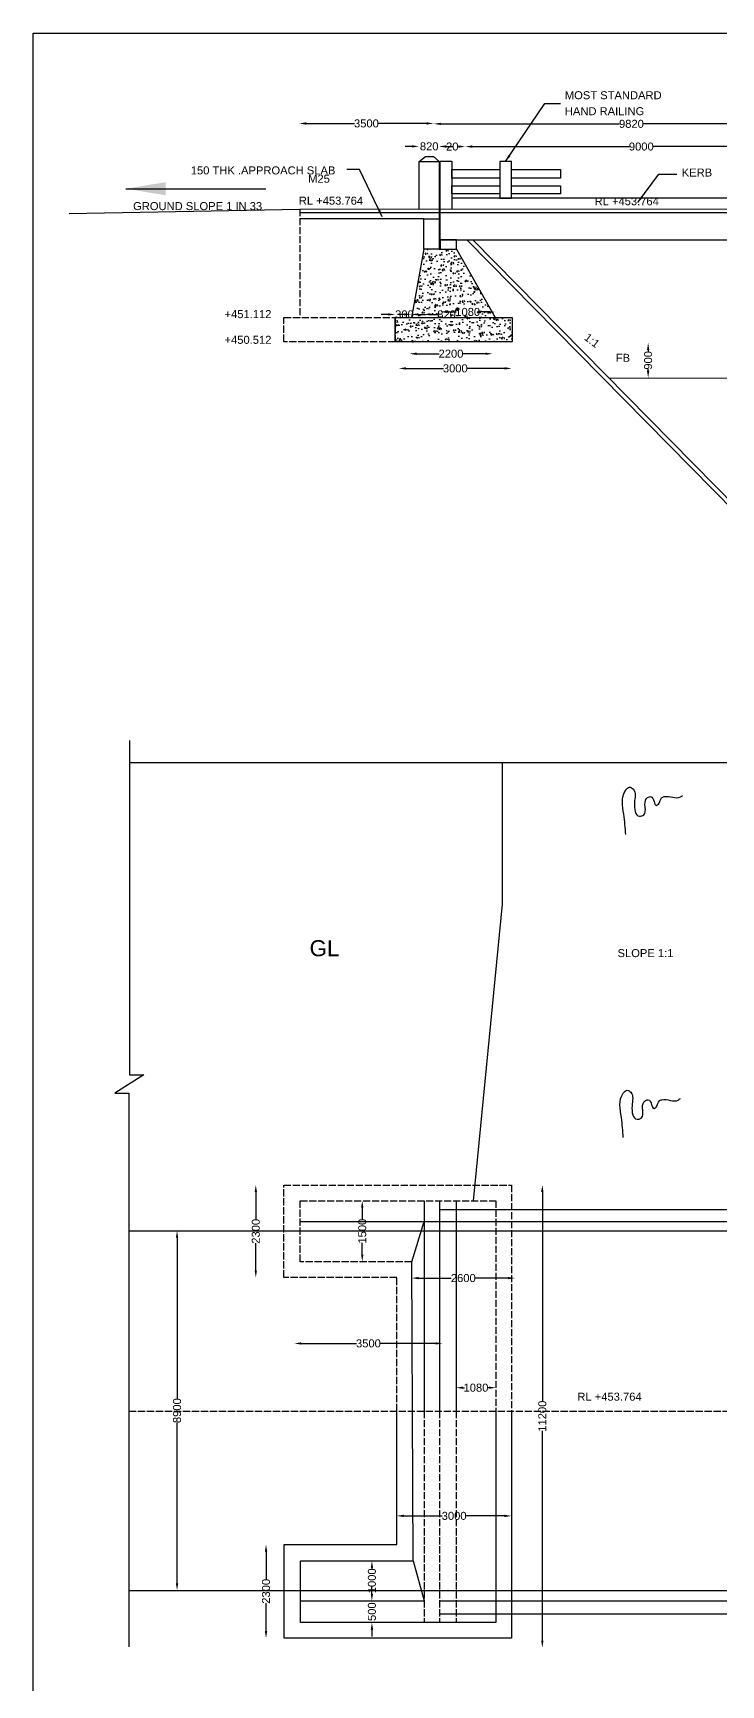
# Model space of a CAD drawing. Header units: millimetres. Extents: x 2052775 to 2129090, y 45591445 to 45653592.
# Drawn here: x 2052775 to 2069988, y 45612299 to 45653592 of the extents above; entities that cross this region are included whole.
import ezdxf

# ---------------------------------------------------------------- set-up
doc = ezdxf.new("R2010")
doc.units = ezdxf.units.MM
doc.header["$MEASUREMENT"] = 0
doc.linetypes.add('ACAD_ISO02W100', pattern=[15, 12, -3])
for name, color, linetype in [('DIMENSIONS', 7, 'Continuous'), ('DRAWING', 2, 'Continuous'), ('TEXT', 7, 'Continuous')]:
    doc.layers.add(name, color=color, linetype=linetype)
doc.styles.get("Standard").update_dxf_attribs({"font": 'arial.ttf', "height": 200})
doc.dimstyles.get("Standard").update_dxf_attribs({"dimtxt": 200, "dimasz": 175, "dimexe": 0.18, "dimexo": 0.0625, "dimgap": 0.09, "dimtad": 0, "dimdec": 0, "dimzin": 0, "dimdsep": 46, "dimtxsty": 'Standard', "dimcen": 0.09, "dimse1": 1, "dimse2": 1, "dimadec": 0, "dimazin": 0, "dimtfac": 1, "dimtdec": 0, "dimtofl": 0, "dimtmove": 0, "dimatfit": 3, "dimfxl": 1, "dimtolj": 1, "dimtzin": 0, "dimarcsym": 0})

# ---------------------------------------------------------------- blocks, each defined once
blk = doc.blocks.new('*D54')
at = {"layer": 'Defpoints', "color": 0, "transparency": 16777216}
for p in [(2059435, 45651322), (2062799, 45651332), (2062799, 45651322)]:
    blk.add_point(p, dxfattribs=at)
at = {"layer": 'DIMENSIONS', "color": 0, "lineweight": -2, "transparency": 16777216}
for p, q in [((2059610, 45651332), (2060819, 45651332)), ((2062624, 45651332), (2061415, 45651332))]:
    blk.add_line(p, q, dxfattribs=at)
at = {"layer": 'DIMENSIONS', "color": 0, "transparency": 16777216}
for points in [[(2059610, 45651361), (2059610, 45651303), (2059435, 45651332)], [(2062624, 45651361), (2062624, 45651303), (2062799, 45651332)]]:
    blk.add_solid(points, dxfattribs=at)
at = {"layer": 'DIMENSIONS', "color": 0, "transparency": 16777216, "insert": (2061117, 45651332), "char_height": 200, "attachment_point": 5}
blk.add_mtext('\\A1;3500', dxfattribs=at)
blk = doc.blocks.new('*D55')
at = {"layer": 'Defpoints', "color": 0, "transparency": 16777216}
for p in [(2062799, 45651332), (2072695, 45651332), (2072695, 45651322)]:
    blk.add_point(p, dxfattribs=at)
at = {"layer": 'DIMENSIONS', "color": 0, "lineweight": -2, "transparency": 16777216}
for p, q in [((2062974, 45651322), (2067449, 45651322)), ((2072520, 45651322), (2068046, 45651322))]:
    blk.add_line(p, q, dxfattribs=at)
at = {"layer": 'DIMENSIONS', "color": 0, "transparency": 16777216}
for points in [[(2062974, 45651351), (2062974, 45651293), (2062799, 45651322)], [(2072520, 45651351), (2072520, 45651293), (2072695, 45651322)]]:
    blk.add_solid(points, dxfattribs=at)
at = {"layer": 'DIMENSIONS', "color": 0, "transparency": 16777216, "insert": (2067747, 45651322), "char_height": 200, "attachment_point": 5}
blk.add_mtext('\\A1;9820', dxfattribs=at)
blk = doc.blocks.new('*D59')
at = {"layer": 'Defpoints', "color": 0, "transparency": 16777216}
for p in [(2062940, 45650759), (2062434, 45650383), (2062940, 45650383)]:
    blk.add_point(p, dxfattribs=at)
at = {"layer": 'DIMENSIONS', "color": 0, "lineweight": -2, "transparency": 16777216}
for p, q in [((2062259, 45650759), (2062084, 45650759)), ((2063115, 45650759), (2063290, 45650759))]:
    blk.add_line(p, q, dxfattribs=at)
at = {"layer": 'DIMENSIONS', "color": 0, "transparency": 16777216}
for points in [[(2062259, 45650788), (2062259, 45650730), (2062434, 45650759)], [(2063115, 45650788), (2063115, 45650730), (2062940, 45650759)]]:
    blk.add_solid(points, dxfattribs=at)
at = {"layer": 'DIMENSIONS', "color": 0, "transparency": 16777216, "insert": (2062687, 45650759), "char_height": 200, "attachment_point": 5}
blk.add_mtext('\\A1;820', dxfattribs=at)
blk = doc.blocks.new('*D60')
at = {"layer": 'Defpoints', "color": 0, "transparency": 16777216}
for p in [(2062940, 45650759), (2063588, 45650759), (2063588, 45650754)]:
    blk.add_point(p, dxfattribs=at)
at = {"layer": 'DIMENSIONS', "color": 0, "lineweight": -2, "transparency": 16777216}
for p, q in [((2063115, 45650754), (2063119, 45650754)), ((2063413, 45650754), (2063409, 45650754))]:
    blk.add_line(p, q, dxfattribs=at)
at = {"layer": 'DIMENSIONS', "color": 0, "transparency": 16777216}
for points in [[(2063115, 45650784), (2063115, 45650725), (2062940, 45650754)], [(2063413, 45650784), (2063413, 45650725), (2063588, 45650754)]]:
    blk.add_solid(points, dxfattribs=at)
at = {"layer": 'DIMENSIONS', "color": 0, "transparency": 16777216, "insert": (2063264, 45650754), "char_height": 200, "attachment_point": 5}
blk.add_mtext('\\A1;20', dxfattribs=at)
blk = doc.blocks.new('*D61')
at = {"layer": 'Defpoints', "color": 0, "transparency": 16777216}
for p in [(2063588, 45650759), (2072400, 45650759), (2072400, 45650754)]:
    blk.add_point(p, dxfattribs=at)
at = {"layer": 'DIMENSIONS', "color": 0, "lineweight": -2, "transparency": 16777216}
for p, q in [((2063763, 45650754), (2067695, 45650754)), ((2072225, 45650754), (2068292, 45650754))]:
    blk.add_line(p, q, dxfattribs=at)
at = {"layer": 'DIMENSIONS', "color": 0, "transparency": 16777216}
for points in [[(2063763, 45650784), (2063763, 45650725), (2063588, 45650754)], [(2072225, 45650784), (2072225, 45650725), (2072400, 45650754)]]:
    blk.add_solid(points, dxfattribs=at)
at = {"layer": 'DIMENSIONS', "color": 0, "transparency": 16777216, "insert": (2067994, 45650754), "char_height": 200, "attachment_point": 5}
blk.add_mtext('\\A1;9000', dxfattribs=at)
blk = doc.blocks.new('*D66')
at = {"layer": 'Defpoints', "color": 0, "transparency": 16777216}
for p in [(2062195, 45645569), (2064271, 45645576), (2064271, 45645569)]:
    blk.add_point(p, dxfattribs=at)
at = {"layer": 'DIMENSIONS', "color": 0, "lineweight": -2, "transparency": 16777216}
for p, q in [((2062370, 45645576), (2062933, 45645576)), ((2064096, 45645576), (2063533, 45645576))]:
    blk.add_line(p, q, dxfattribs=at)
at = {"layer": 'DIMENSIONS', "color": 0, "transparency": 16777216}
for points in [[(2062370, 45645605), (2062370, 45645546), (2062195, 45645576)], [(2064096, 45645605), (2064096, 45645546), (2064271, 45645576)]]:
    blk.add_solid(points, dxfattribs=at)
at = {"layer": 'DIMENSIONS', "color": 0, "transparency": 16777216, "insert": (2063233, 45645576), "char_height": 200, "attachment_point": 5}
blk.add_mtext('\\A1;2200', dxfattribs=at)
blk = doc.blocks.new('*D67')
at = {"layer": 'Defpoints', "color": 0, "transparency": 16777216}
for p in [(2061929, 45645222), (2061929, 45645209), (2064751, 45645222)]:
    blk.add_point(p, dxfattribs=at)
at = {"layer": 'DIMENSIONS', "color": 0, "lineweight": -2, "transparency": 16777216}
for p, q in [((2062104, 45645209), (2063041, 45645209)), ((2064576, 45645209), (2063638, 45645209))]:
    blk.add_line(p, q, dxfattribs=at)
at = {"layer": 'DIMENSIONS', "color": 0, "transparency": 16777216}
for points in [[(2062104, 45645238), (2062104, 45645180), (2061929, 45645209)], [(2064576, 45645238), (2064576, 45645180), (2064751, 45645209)]]:
    blk.add_solid(points, dxfattribs=at)
at = {"layer": 'DIMENSIONS', "color": 0, "transparency": 16777216, "insert": (2063340, 45645209), "char_height": 200, "attachment_point": 5}
blk.add_mtext('\\A1;3000', dxfattribs=at)
blk = doc.blocks.new('*D68')
at = {"layer": 'Defpoints', "color": 0, "transparency": 16777216}
for p in [(2068043, 45645845), (2068043, 45644976), (2068165, 45644976)]:
    blk.add_point(p, dxfattribs=at)
at = {"layer": 'DIMENSIONS', "color": 0, "lineweight": -2, "transparency": 16777216}
for p, q in [((2068165, 45645670), (2068165, 45645631)), ((2068165, 45645151), (2068165, 45645190))]:
    blk.add_line(p, q, dxfattribs=at)
at = {"layer": 'DIMENSIONS', "color": 0, "transparency": 16777216}
for points in [[(2068136, 45645670), (2068194, 45645670), (2068165, 45645845)], [(2068136, 45645151), (2068194, 45645151), (2068165, 45644976)]]:
    blk.add_solid(points, dxfattribs=at)
at = {"layer": 'DIMENSIONS', "color": 0, "transparency": 16777216, "insert": (2068165, 45645410), "char_height": 200, "attachment_point": 5, "rotation": 90}
blk.add_mtext('\\A1;900', dxfattribs=at)
blk = doc.blocks.new('*D77')
at = {"layer": 'Defpoints', "color": 0, "transparency": 16777216}
for p in [(2056219, 45623652), (2056379, 45614660), (2056441, 45614660)]:
    blk.add_point(p, dxfattribs=at)
at = {"layer": 'DIMENSIONS', "color": 0, "lineweight": -2, "transparency": 16777216}
for p, q in [((2056379, 45623477), (2056379, 45619455)), ((2056379, 45614835), (2056379, 45618858))]:
    blk.add_line(p, q, dxfattribs=at)
at = {"layer": 'DIMENSIONS', "color": 0, "transparency": 16777216}
for points in [[(2056350, 45623477), (2056408, 45623477), (2056379, 45623652)], [(2056350, 45614835), (2056408, 45614835), (2056379, 45614660)]]:
    blk.add_solid(points, dxfattribs=at)
at = {"layer": 'DIMENSIONS', "color": 0, "transparency": 16777216, "insert": (2056379, 45619156), "char_height": 200, "attachment_point": 5, "rotation": 90}
blk.add_mtext('\\A1;8900', dxfattribs=at)
blk = doc.blocks.new('*D78')
at = {"layer": 'Defpoints', "color": 0, "transparency": 16777216}
for p in [(2059312, 45620904), (2063021, 45620904), (2063021, 45620836)]:
    blk.add_point(p, dxfattribs=at)
at = {"layer": 'DIMENSIONS', "color": 0, "lineweight": -2, "transparency": 16777216}
for p, q in [((2059487, 45620836), (2060868, 45620836)), ((2062846, 45620836), (2061465, 45620836))]:
    blk.add_line(p, q, dxfattribs=at)
at = {"layer": 'DIMENSIONS', "color": 0, "transparency": 16777216}
for points in [[(2059487, 45620865), (2059487, 45620807), (2059312, 45620836)], [(2062846, 45620865), (2062846, 45620807), (2063021, 45620836)]]:
    blk.add_solid(points, dxfattribs=at)
at = {"layer": 'DIMENSIONS', "color": 0, "transparency": 16777216, "insert": (2061167, 45620836), "char_height": 200, "attachment_point": 5}
blk.add_mtext('\\A1;3500', dxfattribs=at)
blk = doc.blocks.new('*D79')
at = {"layer": 'Defpoints', "color": 0, "transparency": 16777216}
for p in [(2059049, 45624795), (2058349, 45622483), (2059049, 45622483)]:
    blk.add_point(p, dxfattribs=at)
at = {"layer": 'DIMENSIONS', "color": 0, "lineweight": -2, "transparency": 16777216}
for p, q in [((2058349, 45624620), (2058349, 45623939)), ((2058349, 45622658), (2058349, 45623339))]:
    blk.add_line(p, q, dxfattribs=at)
at = {"layer": 'DIMENSIONS', "color": 0, "transparency": 16777216}
for points in [[(2058320, 45624620), (2058379, 45624620), (2058349, 45624795)], [(2058320, 45622658), (2058379, 45622658), (2058349, 45622483)]]:
    blk.add_solid(points, dxfattribs=at)
at = {"layer": 'DIMENSIONS', "color": 0, "transparency": 16777216, "insert": (2058349, 45623639), "char_height": 200, "attachment_point": 5, "rotation": 90}
blk.add_mtext('\\A1;2300', dxfattribs=at)
blk = doc.blocks.new('*D80')
at = {"layer": 'Defpoints', "color": 0, "transparency": 16777216}
for p in [(2061229, 45624404), (2061013, 45622880), (2061229, 45622880)]:
    blk.add_point(p, dxfattribs=at)
at = {"layer": 'DIMENSIONS', "color": 0, "lineweight": -2, "transparency": 16777216}
for p, q in [((2061013, 45624229), (2061013, 45623931)), ((2061013, 45623055), (2061013, 45623353))]:
    blk.add_line(p, q, dxfattribs=at)
at = {"layer": 'DIMENSIONS', "color": 0, "transparency": 16777216}
for points in [[(2060984, 45624229), (2061042, 45624229), (2061013, 45624404)], [(2060984, 45623055), (2061042, 45623055), (2061013, 45622880)]]:
    blk.add_solid(points, dxfattribs=at)
at = {"layer": 'DIMENSIONS', "color": 0, "transparency": 16777216, "insert": (2061013, 45623642), "char_height": 200, "attachment_point": 5, "rotation": 90}
blk.add_mtext('\\A1;1500', dxfattribs=at)
blk = doc.blocks.new('*D81')
at = {"layer": 'Defpoints', "color": 0, "transparency": 16777216}
for p in [(2062251, 45622469), (2064831, 45622469), (2064831, 45622469)]:
    blk.add_point(p, dxfattribs=at)
at = {"layer": 'DIMENSIONS', "color": 0, "lineweight": -2, "transparency": 16777216}
for p, q in [((2062426, 45622469), (2063241, 45622469)), ((2064656, 45622469), (2063841, 45622469))]:
    blk.add_line(p, q, dxfattribs=at)
at = {"layer": 'DIMENSIONS', "color": 0, "transparency": 16777216}
for points in [[(2062426, 45622498), (2062426, 45622439), (2062251, 45622469)], [(2064656, 45622498), (2064656, 45622439), (2064831, 45622469)]]:
    blk.add_solid(points, dxfattribs=at)
at = {"layer": 'DIMENSIONS', "color": 0, "transparency": 16777216, "insert": (2063541, 45622469), "char_height": 200, "attachment_point": 5}
blk.add_mtext('\\A1;2600', dxfattribs=at)
blk = doc.blocks.new('*D82')
at = {"layer": 'Defpoints', "color": 0, "transparency": 16777216}
for p in [(2065428, 45624799), (2065428, 45613234), (2065518, 45613234)]:
    blk.add_point(p, dxfattribs=at)
at = {"layer": 'DIMENSIONS', "color": 0, "lineweight": -2, "transparency": 16777216}
for p, q in [((2065518, 45624624), (2065518, 45619383)), ((2065518, 45613409), (2065518, 45618650))]:
    blk.add_line(p, q, dxfattribs=at)
at = {"layer": 'DIMENSIONS', "color": 0, "transparency": 16777216}
for points in [[(2065488, 45624624), (2065547, 45624624), (2065518, 45624799)], [(2065488, 45613409), (2065547, 45613409), (2065518, 45613234)]]:
    blk.add_solid(points, dxfattribs=at)
at = {"layer": 'DIMENSIONS', "color": 0, "transparency": 16777216, "insert": (2065518, 45619017), "char_height": 200, "attachment_point": 5, "rotation": 90}
blk.add_mtext('\\A1;11200', dxfattribs=at)
blk = doc.blocks.new('*D100')
at = {"layer": 'Defpoints', "color": 0, "transparency": 16777216}
for p in [(2061254, 45615403), (2061254, 45615403), (2061254, 45614400)]:
    blk.add_point(p, dxfattribs=at)
at = {"layer": 'DIMENSIONS', "color": 0, "lineweight": -2, "transparency": 16777216}
for p, q in [((2061254, 45615228), (2061254, 45615190)), ((2061254, 45614575), (2061254, 45614613))]:
    blk.add_line(p, q, dxfattribs=at)
at = {"layer": 'DIMENSIONS', "color": 0, "transparency": 16777216}
for points in [[(2061225, 45615228), (2061283, 45615228), (2061254, 45615403)], [(2061225, 45614575), (2061283, 45614575), (2061254, 45614400)]]:
    blk.add_solid(points, dxfattribs=at)
at = {"layer": 'DIMENSIONS', "color": 0, "transparency": 16777216, "insert": (2061254, 45614902), "char_height": 200, "attachment_point": 5, "rotation": 90}
blk.add_mtext('\\A1;1000', dxfattribs=at)
blk = doc.blocks.new('*D101')
at = {"layer": 'Defpoints', "color": 0, "transparency": 16777216}
for p in [(2061254, 45614400), (2061254, 45613860), (2061254, 45613860)]:
    blk.add_point(p, dxfattribs=at)
at = {"layer": 'DIMENSIONS', "color": 0, "lineweight": -2, "transparency": 16777216}
for p, q in [((2061254, 45614575), (2061254, 45614750)), ((2061254, 45613685), (2061254, 45613510))]:
    blk.add_line(p, q, dxfattribs=at)
at = {"layer": 'DIMENSIONS', "color": 0, "transparency": 16777216}
for points in [[(2061225, 45614575), (2061283, 45614575), (2061254, 45614400)], [(2061225, 45613685), (2061283, 45613685), (2061254, 45613860)]]:
    blk.add_solid(points, dxfattribs=at)
at = {"layer": 'DIMENSIONS', "color": 0, "transparency": 16777216, "insert": (2061254, 45614130), "char_height": 200, "attachment_point": 5, "rotation": 90}
blk.add_mtext('\\A1;500', dxfattribs=at)
blk = doc.blocks.new('*D102')
at = {"layer": 'Defpoints', "color": 0, "transparency": 16777216}
for p in [(2059061, 45615808), (2058605, 45613471), (2059061, 45613471)]:
    blk.add_point(p, dxfattribs=at)
at = {"layer": 'DIMENSIONS', "color": 0, "lineweight": -2, "transparency": 16777216}
for p, q in [((2058605, 45615633), (2058605, 45614940)), ((2058605, 45613646), (2058605, 45614340))]:
    blk.add_line(p, q, dxfattribs=at)
at = {"layer": 'DIMENSIONS', "color": 0, "transparency": 16777216}
for points in [[(2058576, 45615633), (2058635, 45615633), (2058605, 45615808)], [(2058576, 45613646), (2058635, 45613646), (2058605, 45613471)]]:
    blk.add_solid(points, dxfattribs=at)
at = {"layer": 'DIMENSIONS', "color": 0, "transparency": 16777216, "insert": (2058605, 45614640), "char_height": 200, "attachment_point": 5, "rotation": 90}
blk.add_mtext('\\A1;2300', dxfattribs=at)
blk = doc.blocks.new('*D103')
at = {"layer": 'Defpoints', "color": 0, "transparency": 16777216}
for p in [(2061875, 45616525), (2064746, 45616525), (2064746, 45616525)]:
    blk.add_point(p, dxfattribs=at)
at = {"layer": 'DIMENSIONS', "color": 0, "lineweight": -2, "transparency": 16777216}
for p, q in [((2062050, 45616525), (2063012, 45616525)), ((2064571, 45616525), (2063609, 45616525))]:
    blk.add_line(p, q, dxfattribs=at)
at = {"layer": 'DIMENSIONS', "color": 0, "transparency": 16777216}
for points in [[(2062050, 45616554), (2062050, 45616495), (2061875, 45616525)], [(2064571, 45616554), (2064571, 45616495), (2064746, 45616525)]]:
    blk.add_solid(points, dxfattribs=at)
at = {"layer": 'DIMENSIONS', "color": 0, "transparency": 16777216, "insert": (2063311, 45616525), "char_height": 200, "attachment_point": 5}
blk.add_mtext('\\A1;3000', dxfattribs=at)
blk = doc.blocks.new('*D146')
at = {"color": 0, "lineweight": -2, "transparency": 16777216}
for p, q in [((2061664, 45646558), (2061489, 45646558)), ((2062418, 45646558), (2062593, 45646558))]:
    blk.add_line(p, q, dxfattribs=at)
at = {"color": 0, "transparency": 16777216}
for points in [[(2061664, 45646587), (2061664, 45646529), (2061839, 45646558)], [(2062418, 45646587), (2062418, 45646529), (2062243, 45646558)]]:
    blk.add_solid(points, dxfattribs=at)
at = {"layer": 'Defpoints', "color": 0, "transparency": 16777216}
for p in [(2061839, 45646480), (2062243, 45646558), (2062243, 45646480)]:
    blk.add_point(p, dxfattribs=at)
at = {"color": 0, "transparency": 16777216, "insert": (2062068, 45646558), "char_height": 200, "attachment_point": 5}
blk.add_mtext('\\A1;300', dxfattribs=at)
blk = doc.blocks.new('*D147')
at = {"color": 0, "lineweight": -2, "transparency": 16777216}
for p, q in [((2062068, 45646558), (2061893, 45646558)), ((2062727, 45646558), (2062902, 45646558))]:
    blk.add_line(p, q, dxfattribs=at)
at = {"color": 0, "transparency": 16777216}
for points in [[(2062068, 45646587), (2062068, 45646529), (2062243, 45646558)], [(2062727, 45646587), (2062727, 45646529), (2062552, 45646558)]]:
    blk.add_solid(points, dxfattribs=at)
at = {"layer": 'Defpoints', "color": 0, "transparency": 16777216}
for p in [(2062552, 45648190), (2062243, 45646480), (2062552, 45646558)]:
    blk.add_point(p, dxfattribs=at)
at = {"color": 0, "transparency": 16777216, "insert": (2063122, 45646558), "char_height": 200, "attachment_point": 5}
blk.add_mtext('\\A1;820', dxfattribs=at)
blk = doc.blocks.new('*D148')
at = {"color": 0, "lineweight": -2, "transparency": 16777216}
for p, q in [((2063139, 45646620), (2063362, 45646620)), ((2064164, 45646620), (2063940, 45646620))]:
    blk.add_line(p, q, dxfattribs=at)
at = {"color": 0, "transparency": 16777216}
for points in [[(2063139, 45646649), (2063139, 45646591), (2062964, 45646620)], [(2064164, 45646649), (2064164, 45646591), (2064339, 45646620)]]:
    blk.add_solid(points, dxfattribs=at)
at = {"layer": 'Defpoints', "color": 0, "transparency": 16777216}
for p in [(2062964, 45648190), (2064339, 45646620), (2064339, 45646480)]:
    blk.add_point(p, dxfattribs=at)
at = {"color": 0, "transparency": 16777216, "insert": (2063651, 45646620), "char_height": 200, "attachment_point": 5}
blk.add_mtext('\\A1;1080', dxfattribs=at)
blk = doc.blocks.new('*D149')
at = {"color": 0, "lineweight": -2, "transparency": 16777216}
for p, q in [((2063535, 45619729), (2063568, 45619729)), ((2064180, 45619729), (2064146, 45619729))]:
    blk.add_line(p, q, dxfattribs=at)
at = {"color": 0, "transparency": 16777216}
for points in [[(2063535, 45619758), (2063535, 45619700), (2063360, 45619729)], [(2064180, 45619758), (2064180, 45619700), (2064355, 45619729)]]:
    blk.add_solid(points, dxfattribs=at)
at = {"layer": 'Defpoints', "color": 0, "transparency": 16777216}
for p in [(2063360, 45619729), (2064355, 45619729), (2064355, 45619729)]:
    blk.add_point(p, dxfattribs=at)
at = {"color": 0, "transparency": 16777216, "insert": (2063857, 45619729), "char_height": 200, "attachment_point": 5}
blk.add_mtext('\\A1;1080', dxfattribs=at)

msp = doc.modelspace()

# ---------------------------------------------------------------- hatches: boundary and pattern name
at = {"layer": 'DIMENSIONS'}
h = msp.add_hatch(dxfattribs=at)
h.set_pattern_fill('AR-CONC', color=0, scale=50, style=0)
h.set_pattern_definition([(50, (0, 0), (358.6300913, -31.3760675), [37.5, -412.5]), (355, (0, 0), (-69.3756668, 376.0960669), [30, -330]), (100.4514, (29.9, -2.6), (289.2546909, 344.719771), [31.870095, -350.571056]), (46.1842, (0, 100), (533.6205243, -82.759507), [56.25, -618.75]), (96.6356, (44.47, 93.1), (467.331353, 487.0589355), [47.805144, -525.8565]), (351.1842, (0, 100), (467.3309726, 487.0593005), [45, -495]), (21, (50, 75), (298.453526, -201.3094453), [37.5, -412.5]), (326, (50, 75), (121.657666, 362.5750225), [30, -330]), (71.4514, (74.87, 58.22), (420.1113143, 161.2652484), [31.870095, -350.571056]), (37.5, (0, 0), (6.07992766, 166.4469269), [0, -326, 0, -335, 0, -331.25]), (7.5, (0, 0), (131.5347687, 197.20585594), [0, -191, 0, -318.5, 0, -126.25]), (327.5, (-111.5, 0), (266.9112181, -11.27743587), [0, -125, 0, -390, 0, -517.5]), (317.5, (-161.5, 0), (291.5930847, 50.0524912), [0, -162.5, 0, -259, 0, -367.5])])
h.paths.add_polyline_path([(2063369.3, 45648190.3), (2062963.6, 45648190.3), (2062939.8, 45648190.3), (2062551.5, 45648190.3), (2062242.7, 45646480), (2064338.7, 45646480)])
h.paths.add_polyline_path([(2064764, 45646480), (2061839.4, 45646480), (2061839.4, 45645873.5), (2064764, 45645873.5)])
h.paths.add_polyline_path([(2062570.7, 45646749), (2063112.2, 45646749), (2063112.2, 45646444.8), (2062570.7, 45646444.8)], flags=9)
h.paths.add_polyline_path([(2063769.2, 45646749), (2064446.9, 45646749), (2064446.9, 45646444.8), (2063769.2, 45646444.8)], flags=9)

# ---------------------------------------------------------------- linework, layer by layer
at = {"layer": 'DIMENSIONS', "color": 0}
for points in [[(2062433.7, 45650383.2), (2062590.7, 45650506.3), (2062795.9, 45650506.3), (2062939.8, 45650383.2)], [(2067194.1, 45644960.9), (2088089.5, 45644975)]]:
    msp.add_lwpolyline(points, dxfattribs=at)
for points in [[(2067603.8, 45633556.7), (2067555.2, 45634062.1), (2067603.9, 45634670), (2067697, 45634742.8), (2067790.1, 45634690.3), (2067822.5, 45634346.6), (2067948, 45634015), (2068053.2, 45634047.4), (2068126.1, 45634459.8), (2068227.3, 45634504.3), (2068312.3, 45634378.9), (2068364.9, 45634285.9), (2068437.8, 45634338.5), (2068498.5, 45634471.9), (2068567.3, 45634504.3), (2068976.1, 45634496.2), (2069032.8, 45634536.6)], [(2067544.1, 45625979.9), (2067495.5, 45626485.3), (2067544.2, 45627093.2), (2067637.3, 45627166), (2067730.4, 45627113.4), (2067762.8, 45626769.8), (2067888.3, 45626438.2), (2067993.5, 45626470.6), (2068066.4, 45626883), (2068167.5, 45626927.4), (2068252.6, 45626802.1), (2068305.2, 45626709.1), (2068378, 45626761.7), (2068438.7, 45626895.1), (2068507.6, 45626927.4), (2068916.4, 45626919.4), (2068973.1, 45626959.8)]]:
    msp.add_spline(points, degree=3, dxfattribs=at)
at = {"layer": 'DRAWING', "color": 0}
for points in [[(2052775.1, 45653592.2), (2128957, 45653592.2), (2128957, 45591445.5), (2052775.1, 45591445.5)], [(2064451.7, 45649464.6), (2064744.4, 45649464.6), (2064744.4, 45650384.4), (2064451.7, 45650384.4)], [(2062963.6, 45648190.3), (2063369.3, 45648190.3), (2063369.3, 45648419.4), (2062963.6, 45648419.4)], [(2061839.4, 45646480), (2064764, 45646480), (2064764, 45645873.5), (2061839.4, 45645873.5)]]:
    msp.add_lwpolyline(points, close=True, dxfattribs=at)
for points in [[(2062433.7, 45649192.2), (2062433.7, 45650383.2), (2062939.8, 45650383.2), (2062939.8, 45649162.6), (2062939.8, 45648190.3), (2062551.5, 45648190.3), (2062551.5, 45648944.4), (2062939.8, 45648944.4)], [(2062939.8, 45648190.3), (2062963.6, 45648190.3), (2062963.6, 45650392.6), (2063251.9, 45650392.6), (2063252.3, 45649192.5)], [(2064451.7, 45649962.5), (2063252, 45649962.5), (2063252, 45650180.4), (2064451.7, 45650180.4)], [(2064744.4, 45650180.4), (2065973.2, 45650180.4), (2065973.2, 45649962.5), (2064744.4, 45649962.5)], [(2064451.7, 45649569.2), (2063252.1, 45649569.2), (2063252.1, 45649772.1), (2064451.7, 45649772.1)], [(2064744.4, 45649772.1), (2065972.3, 45649772.1), (2065972.3, 45649569.2), (2064744.4, 45649569.2)], [(2053679.2, 45649080.5), (2059447.3, 45649191.2), (2095846.8, 45649203.8), (2100175.7, 45649083.4)], [(2092055.9, 45649466.6), (2063252.2, 45649464.5)], [(2059445.3, 45649110.3), (2095827.7, 45649110.3)], [(2062551.5, 45648944.4), (2059447.3, 45648944.4)], [(2062963.6, 45648419.4), (2092365.7, 45648419.4)], [(2063627.9, 45648419.4), (2070360.9, 45641602.5), (2084906.4, 45641602.5), (2091641.2, 45648419.4)], [(2091482.7, 45648419.4), (2084880.1, 45641717.2), (2070393.7, 45641717.2), (2063782.7, 45648419.4)], [(2062551.5, 45648190.3), (2062242.7, 45646480)], [(2063369.3, 45648190.3), (2064338.7, 45646480)], [(2055189.6, 45635906.5), (2055189.6, 45627553.4), (2055548.7, 45627553.4), (2054825.9, 45627094.2), (2055176, 45627094.2), (2055176, 45613250.5)], [(2055189.6, 45635354.7), (2097950.4, 45635354.7)], [(2063798, 45624403.8), (2064520.7, 45631819.5), (2064520.7, 45635354.7)], [(2062564.5, 45624403.8), (2062564.5, 45619144)], [(2062946.3, 45624403.8), (2062946.3, 45619144)], [(2063359.6, 45624403.8), (2063359.6, 45619144)], [(2062946.3, 45624184), (2097947.6, 45624184)], [(2055176, 45623652.4), (2097947.6, 45623652.4)], [(2059458.7, 45623887.6), (2097947.6, 45623887.6)], [(2062249.1, 45622879.6), (2062564.5, 45623887.6)], [(2064354.6, 45619144), (2064354.6, 45613859.7), (2059468.6, 45613859.7), (2059468.6, 45615402.6), (2062283.9, 45615402.6), (2062249.1, 45622879.6)], [(2064746, 45619144), (2064746, 45613471.1), (2059061.1, 45613471.1), (2059061.1, 45615808.3), (2061875.1, 45615808.3), (2061875.1, 45619144)], [(2062283.9, 45615402.6), (2062564.5, 45614400.4)], [(2055176, 45614660.3), (2097947.6, 45614660.3)], [(2059468.6, 45614400.4), (2062564.5, 45614400.4)], [(2062946.3, 45614400.4), (2097947.6, 45614400.4)], [(2062946.3, 45614076.6), (2097947.6, 45614076.6)]]:
    msp.add_lwpolyline(points, dxfattribs=at)
at = {"layer": 'DRAWING', "color": 0, "linetype": 'ACAD_ISO02W100', "ltscale": 15}
for points in [[(2059447.3, 45649191.2), (2059447.3, 45646480)], [(2059049, 45622483.3), (2059049, 45624794.8), (2064746, 45624794.8), (2064746, 45619144)], [(2062249.1, 45622879.6), (2059458.7, 45622879.6), (2059458.7, 45624403.8), (2064354.6, 45624403.8), (2064354.6, 45619144)], [(2061875.1, 45619144), (2061875.1, 45622483.3), (2059049, 45622483.3)], [(2055176, 45619144), (2112429.5, 45619144)], [(2062564.5, 45619144), (2062564.5, 45613859.7)], [(2062946.3, 45619144), (2062946.3, 45613859.7)], [(2063359.6, 45619144), (2063359.6, 45613859.7)]]:
    msp.add_lwpolyline(points, dxfattribs=at)
msp.add_lwpolyline([(2059050, 45646480), (2061839.4, 45646480), (2061839.4, 45645873.5), (2059050, 45645873.5)], close=True, dxfattribs=at)

# ---------------------------------------------------------------- texts
at = {"layer": 'TEXT', "color": 0}
for s, height, p in [('MOST STANDARD', 200, (2066081.1, 45651937.5)), ('HAND RAILING ', 200, (2066081.1, 45651539.1)), ('150 THK .APPROACH SLAB', 200, (2056722.4, 45650058.4)), ('M25', 200, (2059658.2, 45649850.7)), ('KERB ', 200, (2069006, 45650006)), ('GROUND SLOPE 1 IN 33 ', 200, (2055279, 45649166.4)), ('RL +453.764', 200, (2059425.8, 45649301.8)), ('RL +453.764', 200, (2066825.2, 45649286.6)), ('+451.112', 200, (2057566.5, 45646466.1)), ('+450.512', 200, (2057566.5, 45645823.5)), ('FB ', 200, (2067356, 45645373.6)), ('GL', 400, (2059694.5, 45630515.8)), ('SLOPE 1:1', 200, (2067399.5, 45630493)), ('RL +453.764', 200, (2066394.1, 45619405.1))]:
    msp.add_text(s, height=height, dxfattribs=at).set_placement(p)
msp.add_text('1:1', height=200, rotation=322.40417, dxfattribs=at).set_placement((2066545.8, 45645945.9))

# ---------------------------------------------------------------- dimensions: what is measured, and where the dimension line sits
for base, p1, p2, text, picture, middle in [((2062551.5, 45646558.1), (2062242.7, 45646480), (2062551.5, 45648190.3), '820', '*D147', (2063122.4, 45646558.1)), ((2062242.7, 45646558.1), (2061839.4, 45646480), (2062242.7, 45646480), '300', '*D146', (2062067.7, 45646558.1))]:
    dim = msp.add_linear_dim(base=base, p1=p1, p2=p2, text=text, dimstyle='Standard')
    dim.commit()
    dim.dimension.update_dxf_attribs({"geometry": picture, "text_midpoint": middle, "dimtype": 160})
for base, p1, p2, picture, middle in [((2064338.7, 45646620.3), (2062963.6, 45648190.3), (2064338.7, 45646480), '*D148', (2063651.2, 45646620.3)), ((2064354.6, 45619729.3), (2063359.6, 45619729.3), (2064354.6, 45619729.3), '*D149', (2063857.1, 45619729.3))]:
    dim = msp.add_linear_dim(base=base, p1=p1, p2=p2, text='1080', dimstyle='Standard')
    dim.commit()
    dim.dimension.update_dxf_attribs({"geometry": picture, "text_midpoint": middle})
at = {"layer": 'DIMENSIONS', "color": 0}
for base, p1, p2, text, picture, middle in [((2062798.9, 45651332.2), (2059435.2, 45651322.1), (2062798.9, 45651322.1), '3500', '*D54', (2061117.1, 45651332.2)), ((2072695.5, 45651322.1), (2062798.9, 45651332.2), (2072695.5, 45651332.2), '9820', '*D55', (2067747.2, 45651322.1)), ((2062939.8, 45650758.9), (2062433.7, 45650383.2), (2062939.8, 45650383.2), '820', '*D59', (2062686.8, 45650758.9)), ((2063588.1, 45650754.4), (2062939.8, 45650758.9), (2063588.1, 45650758.9), '20', '*D60', (2063263.9, 45650754.4)), ((2072399.6, 45650754.4), (2063588.1, 45650758.9), (2072399.6, 45650758.9), '9000', '*D61', (2067993.8, 45650754.4)), ((2064270.5, 45645575.6), (2062195.4, 45645568.9), (2064270.5, 45645568.9), '2200', '*D66', (2063233, 45645575.6)), ((2061928.5, 45645209), (2064750.9, 45645222.3), (2061928.5, 45645222.3), '3000', '*D67', (2063339.7, 45645209)), ((2064830.6, 45622468.5), (2062251, 45622468.5), (2064830.6, 45622468.5), '2600', '*D81', (2063540.8, 45622468.5)), ((2063021.4, 45620836), (2059311.8, 45620904), (2063021.4, 45620904), '3500', '*D78', (2061166.6, 45620836)), ((2064746, 45616524.6), (2061875.1, 45616524.6), (2064746, 45616524.6), '3000', '*D103', (2063310.6, 45616524.6))]:
    dim = msp.add_linear_dim(base=base, p1=p1, p2=p2, text=text, dimstyle='Standard', dxfattribs=at)
    dim.commit()
    dim.dimension.update_dxf_attribs({"geometry": picture, "text_midpoint": middle})
for base, p1, p2, text, picture, middle in [((2068165, 45644975.8), (2068042.5, 45645845.2), (2068042.5, 45644975.8), '900', '*D68', (2068165, 45645410.5)), ((2058349.4, 45622483.3), (2059049, 45624794.8), (2059049, 45622483.3), '2300', '*D79', (2058349.4, 45623639)), ((2065517.5, 45613234.3), (2065427.8, 45624799.2), (2065427.8, 45613234.3), '11200', '*D82', (2065517.5, 45619016.7)), ((2061012.8, 45622879.6), (2061229.2, 45624403.8), (2061229.2, 45622879.6), '1500', '*D80', (2061012.8, 45623641.7)), ((2056379.3, 45614660.3), (2056219.4, 45623652.4), (2056441, 45614660.3), '8900', '*D77', (2056379.3, 45619156.3)), ((2058605.5, 45613471.1), (2059061.1, 45615808.3), (2059061.1, 45613471.1), '2300', '*D102', (2058605.5, 45614639.7)), ((2061253.7, 45615402.6), (2061253.7, 45614400.4), (2061253.7, 45615402.6), '1000', '*D100', (2061253.7, 45614901.5)), ((2061253.7, 45613859.7), (2061253.7, 45614400.4), (2061253.7, 45613859.7), '500', '*D101', (2061253.7, 45614130))]:
    dim = msp.add_linear_dim(base=base, p1=p1, p2=p2, angle=90, text=text, dimstyle='Standard', dxfattribs=at)
    dim.commit()
    dim.dimension.update_dxf_attribs({"geometry": picture, "text_midpoint": middle})

# ---------------------------------------------------------------- leaders
for points, override in [([(2064598, 45650384.4), (2065581.9, 45651834.9), (2065971.7, 45651834.9)], {"dimgap": 0.09, "dimtad": 0}), ([(2061513.2, 45649000.4), (2060941.7, 45650181.3), (2060628.4, 45650181.3)], {"dimgap": 0.09, "dimtad": 0}), ([(2067908.7, 45649356.9), (2068435.1, 45650061.9), (2068881.9, 45650061.9)], {"dimgap": 0.09, "dimtad": 0}), ([(2055096.7, 45649700.6), (2058596.3, 45649700.6)], {"dimasz": 1000, "dimgap": 0.09, "dimtad": 0})]:
    msp.add_leader(points, dimstyle='Standard', override=override, dxfattribs=at)

doc.saveas('drawing.dxf')
